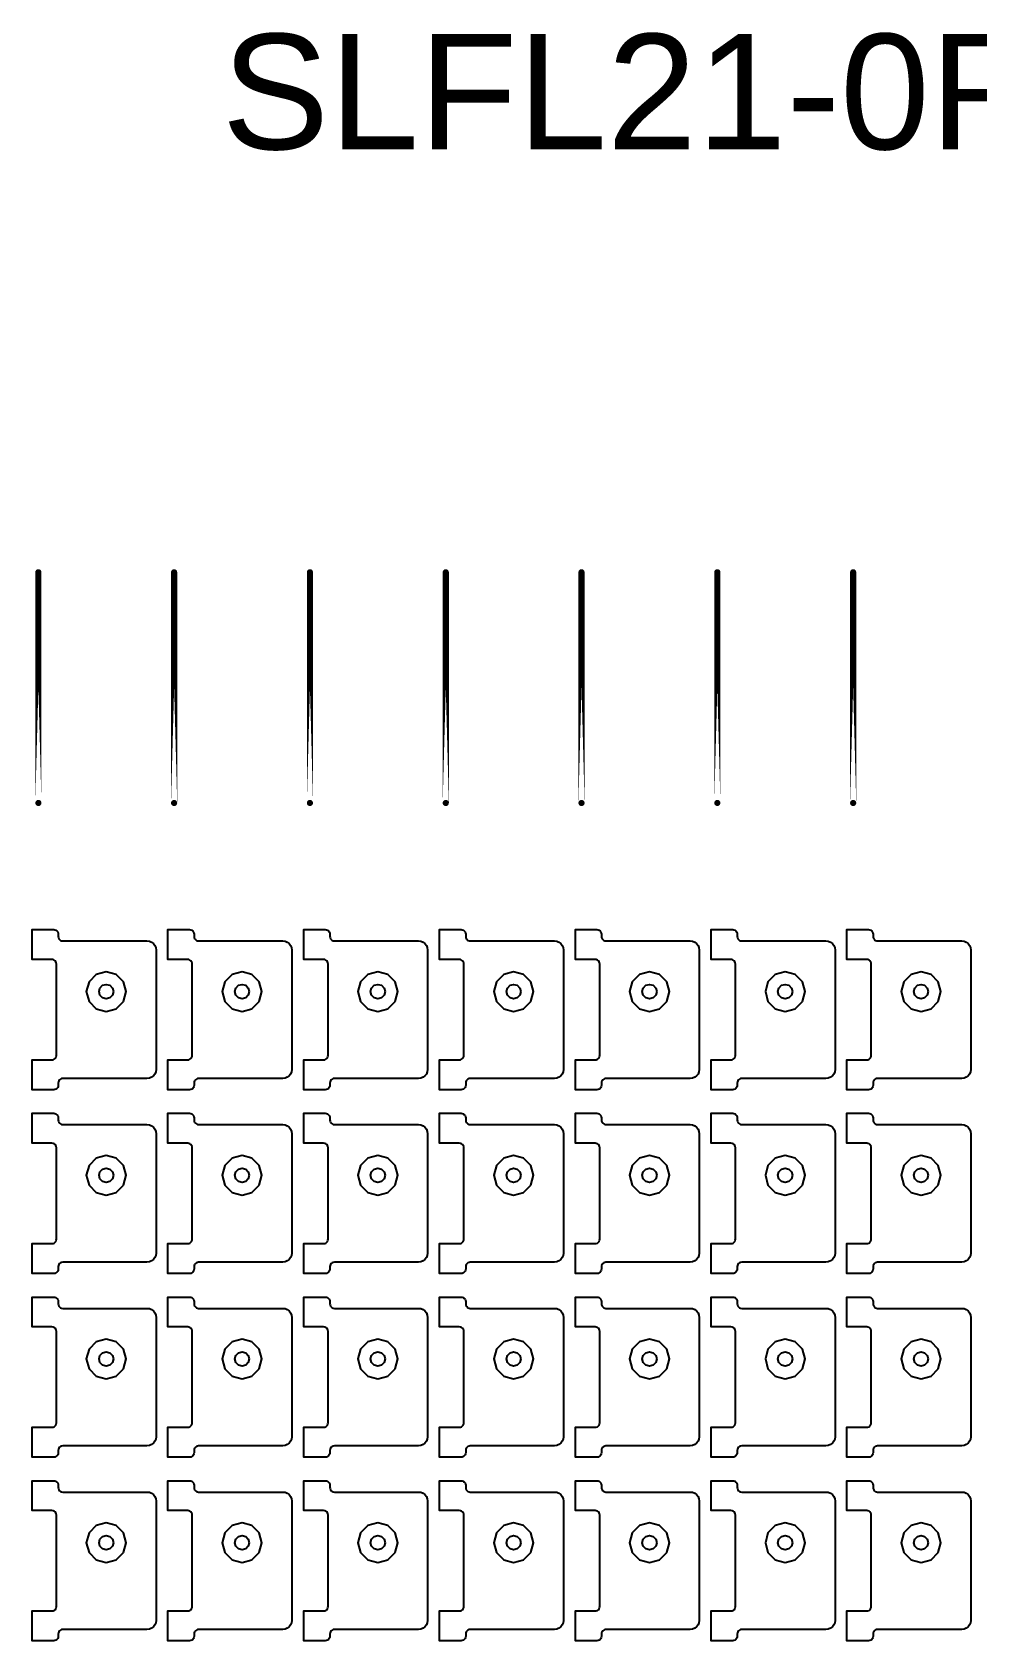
# Model space of a CAD drawing. Extents: x 11 to 212, y 11 to 212.
# Drawn here: x 95.24 to 107.51, y 161.51 to 182.42 of the extents above; entities that cross this region are included whole.
import ezdxf

# ---------------------------------------------------------------- set-up
doc = ezdxf.new("R2010")
doc.units = 0
doc.layers.get('0').update_dxf_attribs({"linetype": 'continuous'})
doc.layers.add('G', color=7, linetype='continuous')
doc.styles.get("Standard").update_dxf_attribs({"font": 'ARIAL.TTF'})

# ---------------------------------------------------------------- blocks, each defined once
blk = doc.blocks.new('cutlineendpoint')
at = {"const_width": 0.04}
blk.add_lwpolyline([(-0.02, 0, 1), (0.02, 0, 1)], format="xyb", close=True, dxfattribs=at)

msp = doc.modelspace()

# ---------------------------------------------------------------- linework, layer by layer
at = {"layer": 'G', "const_width": 0.08}
for points in [[(95.318, 172.4), (95.318, 175.4)], [(97.082, 172.4), (97.082, 175.4)], [(98.847, 172.4), (98.847, 175.4)], [(100.612, 172.4), (100.612, 175.4)], [(102.376, 172.4), (102.376, 175.4)], [(104.141, 172.4), (104.141, 175.4)], [(105.906, 172.4), (105.906, 175.4)]]:
    msp.add_lwpolyline(points, close=True, dxfattribs=at)
at = {"layer": 'G'}
for points in [[(95.494, 169.059), (95.509, 169.061), (95.524, 169.067), (95.536, 169.076), (95.545, 169.088), (95.551, 169.102), (95.553, 169.118), (95.553, 170.306), (95.551, 170.321), (95.545, 170.335), (95.536, 170.347), (95.524, 170.357), (95.509, 170.363), (95.494, 170.365), (95.238, 170.365), (95.238, 170.753), (95.518, 170.753), (95.533, 170.751), (95.547, 170.745), (95.559, 170.736), (95.569, 170.724), (95.574, 170.709), (95.576, 170.694), (95.576, 170.665), (95.578, 170.649), (95.584, 170.635), (95.594, 170.623), (95.606, 170.614), (95.62, 170.608), (95.635, 170.606), (96.729, 170.606), (96.76, 170.602), (96.788, 170.59), (96.813, 170.571), (96.831, 170.547), (96.843, 170.519), (96.847, 170.488), (96.847, 168.935), (96.843, 168.905), (96.831, 168.876), (96.813, 168.852), (96.788, 168.833), (96.76, 168.822), (96.729, 168.818), (95.635, 168.818), (95.62, 168.816), (95.606, 168.81), (95.594, 168.8), (95.584, 168.788), (95.578, 168.774), (95.576, 168.759), (95.576, 168.729), (95.574, 168.714), (95.569, 168.7), (95.559, 168.688), (95.547, 168.678), (95.533, 168.673), (95.518, 168.671), (95.238, 168.671), (95.238, 169.059)], [(97.259, 169.059), (97.274, 169.061), (97.288, 169.067), (97.3, 169.076), (97.31, 169.088), (97.316, 169.102), (97.318, 169.118), (97.318, 170.306), (97.316, 170.321), (97.31, 170.335), (97.3, 170.347), (97.288, 170.357), (97.274, 170.363), (97.259, 170.365), (97.002, 170.365), (97.002, 170.753), (97.282, 170.753), (97.298, 170.751), (97.312, 170.745), (97.324, 170.736), (97.333, 170.724), (97.339, 170.709), (97.341, 170.694), (97.341, 170.665), (97.343, 170.649), (97.349, 170.635), (97.358, 170.623), (97.371, 170.614), (97.385, 170.608), (97.4, 170.606), (98.494, 170.606), (98.525, 170.602), (98.553, 170.59), (98.577, 170.571), (98.596, 170.547), (98.608, 170.519), (98.612, 170.488), (98.612, 168.935), (98.608, 168.905), (98.596, 168.876), (98.577, 168.852), (98.553, 168.833), (98.525, 168.822), (98.494, 168.818), (97.4, 168.818), (97.385, 168.816), (97.371, 168.81), (97.358, 168.8), (97.349, 168.788), (97.343, 168.774), (97.341, 168.759), (97.341, 168.729), (97.339, 168.714), (97.333, 168.7), (97.324, 168.688), (97.312, 168.678), (97.298, 168.673), (97.282, 168.671), (97.002, 168.671), (97.002, 169.059)], [(99.024, 169.059), (99.039, 169.061), (99.053, 169.067), (99.065, 169.076), (99.074, 169.088), (99.08, 169.102), (99.082, 169.118), (99.082, 170.306), (99.08, 170.321), (99.074, 170.335), (99.065, 170.347), (99.053, 170.357), (99.039, 170.363), (99.024, 170.365), (98.767, 170.365), (98.767, 170.753), (99.047, 170.753), (99.062, 170.751), (99.076, 170.745), (99.089, 170.736), (99.098, 170.724), (99.104, 170.709), (99.106, 170.694), (99.106, 170.665), (99.108, 170.649), (99.114, 170.635), (99.123, 170.623), (99.135, 170.614), (99.149, 170.608), (99.165, 170.606), (100.259, 170.606), (100.289, 170.602), (100.318, 170.59), (100.342, 170.571), (100.361, 170.547), (100.372, 170.519), (100.376, 170.488), (100.376, 168.935), (100.372, 168.905), (100.361, 168.876), (100.342, 168.852), (100.318, 168.833), (100.289, 168.822), (100.259, 168.818), (99.165, 168.818), (99.149, 168.816), (99.135, 168.81), (99.123, 168.8), (99.114, 168.788), (99.108, 168.774), (99.106, 168.759), (99.106, 168.729), (99.104, 168.714), (99.098, 168.7), (99.089, 168.688), (99.076, 168.678), (99.062, 168.673), (99.047, 168.671), (98.767, 168.671), (98.767, 169.059)], [(100.788, 169.059), (100.803, 169.061), (100.818, 169.067), (100.83, 169.076), (100.839, 169.088), (100.845, 169.102), (100.847, 169.118), (100.847, 170.306), (100.845, 170.321), (100.839, 170.335), (100.83, 170.347), (100.818, 170.357), (100.803, 170.363), (100.788, 170.365), (100.532, 170.365), (100.532, 170.753), (100.812, 170.753), (100.827, 170.751), (100.841, 170.745), (100.853, 170.736), (100.863, 170.724), (100.869, 170.709), (100.871, 170.694), (100.871, 170.665), (100.873, 170.649), (100.878, 170.635), (100.888, 170.623), (100.9, 170.614), (100.914, 170.608), (100.929, 170.606), (102.024, 170.606), (102.054, 170.602), (102.082, 170.59), (102.107, 170.571), (102.125, 170.547), (102.137, 170.519), (102.141, 170.488), (102.141, 168.935), (102.137, 168.905), (102.125, 168.876), (102.107, 168.852), (102.082, 168.833), (102.054, 168.822), (102.024, 168.818), (100.929, 168.818), (100.914, 168.816), (100.9, 168.81), (100.888, 168.8), (100.878, 168.788), (100.873, 168.774), (100.871, 168.759), (100.871, 168.729), (100.869, 168.714), (100.863, 168.7), (100.853, 168.688), (100.841, 168.678), (100.827, 168.673), (100.812, 168.671), (100.532, 168.671), (100.532, 169.059)], [(102.553, 169.059), (102.568, 169.061), (102.582, 169.067), (102.595, 169.076), (102.604, 169.088), (102.61, 169.102), (102.612, 169.118), (102.612, 170.306), (102.61, 170.321), (102.604, 170.335), (102.595, 170.347), (102.582, 170.357), (102.568, 170.363), (102.553, 170.365), (102.296, 170.365), (102.296, 170.753), (102.576, 170.753), (102.592, 170.751), (102.606, 170.745), (102.618, 170.736), (102.627, 170.724), (102.633, 170.709), (102.635, 170.694), (102.635, 170.665), (102.637, 170.649), (102.643, 170.635), (102.653, 170.623), (102.665, 170.614), (102.679, 170.608), (102.694, 170.606), (103.788, 170.606), (103.819, 170.602), (103.847, 170.59), (103.871, 170.571), (103.89, 170.547), (103.902, 170.519), (103.906, 170.488), (103.906, 168.935), (103.902, 168.905), (103.89, 168.876), (103.871, 168.852), (103.847, 168.833), (103.819, 168.822), (103.788, 168.818), (102.694, 168.818), (102.679, 168.816), (102.665, 168.81), (102.653, 168.8), (102.643, 168.788), (102.637, 168.774), (102.635, 168.759), (102.635, 168.729), (102.633, 168.714), (102.627, 168.7), (102.618, 168.688), (102.606, 168.678), (102.592, 168.673), (102.576, 168.671), (102.296, 168.671), (102.296, 169.059)], [(104.318, 169.059), (104.333, 169.061), (104.347, 169.067), (104.359, 169.076), (104.369, 169.088), (104.374, 169.102), (104.376, 169.118), (104.376, 170.306), (104.374, 170.321), (104.369, 170.335), (104.359, 170.347), (104.347, 170.357), (104.333, 170.363), (104.318, 170.365), (104.061, 170.365), (104.061, 170.753), (104.341, 170.753), (104.356, 170.751), (104.371, 170.745), (104.383, 170.736), (104.392, 170.724), (104.398, 170.709), (104.4, 170.694), (104.4, 170.665), (104.402, 170.649), (104.408, 170.635), (104.417, 170.623), (104.429, 170.614), (104.444, 170.608), (104.459, 170.606), (105.553, 170.606), (105.583, 170.602), (105.612, 170.59), (105.636, 170.571), (105.655, 170.547), (105.667, 170.519), (105.671, 170.488), (105.671, 168.935), (105.667, 168.905), (105.655, 168.876), (105.636, 168.852), (105.612, 168.833), (105.583, 168.822), (105.553, 168.818), (104.459, 168.818), (104.444, 168.816), (104.429, 168.81), (104.417, 168.8), (104.408, 168.788), (104.402, 168.774), (104.4, 168.759), (104.4, 168.729), (104.398, 168.714), (104.392, 168.7), (104.383, 168.688), (104.371, 168.678), (104.356, 168.673), (104.341, 168.671), (104.061, 168.671), (104.061, 169.059)], [(106.082, 169.059), (106.098, 169.061), (106.112, 169.067), (106.124, 169.076), (106.133, 169.088), (106.139, 169.102), (106.141, 169.118), (106.141, 170.306), (106.139, 170.321), (106.133, 170.335), (106.124, 170.347), (106.112, 170.357), (106.098, 170.363), (106.082, 170.365), (105.826, 170.365), (105.826, 170.753), (106.106, 170.753), (106.121, 170.751), (106.135, 170.745), (106.147, 170.736), (106.157, 170.724), (106.163, 170.709), (106.165, 170.694), (106.165, 170.665), (106.167, 170.649), (106.173, 170.635), (106.182, 170.623), (106.194, 170.614), (106.208, 170.608), (106.224, 170.606), (107.318, 170.606), (107.348, 170.602), (107.376, 170.59), (107.401, 170.571), (107.42, 170.547), (107.431, 170.519), (107.435, 170.488), (107.435, 168.935), (107.431, 168.905), (107.42, 168.876), (107.401, 168.852), (107.376, 168.833), (107.348, 168.822), (107.318, 168.818), (106.224, 168.818), (106.208, 168.816), (106.194, 168.81), (106.182, 168.8), (106.173, 168.788), (106.167, 168.774), (106.165, 168.759), (106.165, 168.729), (106.163, 168.714), (106.157, 168.7), (106.147, 168.688), (106.135, 168.678), (106.121, 168.673), (106.106, 168.671), (105.826, 168.671), (105.826, 169.059)], [(96.424, 169.818), (96.459, 169.947), (96.424, 170.076), (96.329, 170.171), (96.2, 170.206), (96.071, 170.171), (95.976, 170.076), (95.941, 169.947), (95.976, 169.818), (96.071, 169.723), (96.2, 169.688), (96.329, 169.723)], [(98.189, 169.818), (98.224, 169.947), (98.189, 170.076), (98.094, 170.171), (97.965, 170.206), (97.835, 170.171), (97.741, 170.076), (97.706, 169.947), (97.741, 169.818), (97.835, 169.723), (97.965, 169.688), (98.094, 169.723)], [(99.954, 169.818), (99.988, 169.947), (99.954, 170.076), (99.859, 170.171), (99.729, 170.206), (99.6, 170.171), (99.505, 170.076), (99.471, 169.947), (99.505, 169.818), (99.6, 169.723), (99.729, 169.688), (99.859, 169.723)], [(101.718, 169.818), (101.753, 169.947), (101.718, 170.076), (101.624, 170.171), (101.494, 170.206), (101.365, 170.171), (101.27, 170.076), (101.235, 169.947), (101.27, 169.818), (101.365, 169.723), (101.494, 169.688), (101.624, 169.723)], [(103.483, 169.818), (103.518, 169.947), (103.483, 170.076), (103.388, 170.171), (103.259, 170.206), (103.129, 170.171), (103.035, 170.076), (103, 169.947), (103.035, 169.818), (103.129, 169.723), (103.259, 169.688), (103.388, 169.723)], [(105.248, 169.818), (105.282, 169.947), (105.248, 170.076), (105.153, 170.171), (105.024, 170.206), (104.894, 170.171), (104.799, 170.076), (104.765, 169.947), (104.799, 169.818), (104.894, 169.723), (105.024, 169.688), (105.153, 169.723)], [(107.012, 169.818), (107.047, 169.947), (107.012, 170.076), (106.918, 170.171), (106.788, 170.206), (106.659, 170.171), (106.564, 170.076), (106.529, 169.947), (106.564, 169.818), (106.659, 169.723), (106.788, 169.688), (106.918, 169.723)], [(96.294, 169.947), (96.282, 169.9), (96.247, 169.866), (96.2, 169.853), (96.153, 169.866), (96.118, 169.9), (96.106, 169.947), (96.118, 169.994), (96.153, 170.029), (96.2, 170.041), (96.247, 170.029), (96.282, 169.994)], [(98.059, 169.947), (98.046, 169.9), (98.012, 169.866), (97.965, 169.853), (97.918, 169.866), (97.883, 169.9), (97.871, 169.947), (97.883, 169.994), (97.918, 170.029), (97.965, 170.041), (98.012, 170.029), (98.046, 169.994)], [(99.824, 169.947), (99.811, 169.9), (99.776, 169.866), (99.729, 169.853), (99.682, 169.866), (99.648, 169.9), (99.635, 169.947), (99.648, 169.994), (99.682, 170.029), (99.729, 170.041), (99.776, 170.029), (99.811, 169.994)], [(101.588, 169.947), (101.576, 169.9), (101.541, 169.866), (101.494, 169.853), (101.447, 169.866), (101.413, 169.9), (101.4, 169.947), (101.413, 169.994), (101.447, 170.029), (101.494, 170.041), (101.541, 170.029), (101.576, 169.994)], [(103.353, 169.947), (103.34, 169.9), (103.306, 169.866), (103.259, 169.853), (103.212, 169.866), (103.177, 169.9), (103.165, 169.947), (103.177, 169.994), (103.212, 170.029), (103.259, 170.041), (103.306, 170.029), (103.34, 169.994)], [(105.118, 169.947), (105.105, 169.9), (105.071, 169.866), (105.024, 169.853), (104.976, 169.866), (104.942, 169.9), (104.929, 169.947), (104.942, 169.994), (104.976, 170.029), (105.024, 170.041), (105.071, 170.029), (105.105, 169.994)], [(106.882, 169.947), (106.87, 169.9), (106.835, 169.866), (106.788, 169.853), (106.741, 169.866), (106.707, 169.9), (106.694, 169.947), (106.707, 169.994), (106.741, 170.029), (106.788, 170.041), (106.835, 170.029), (106.87, 169.994)], [(95.494, 166.671), (95.509, 166.673), (95.524, 166.678), (95.536, 166.688), (95.545, 166.7), (95.551, 166.714), (95.553, 166.729), (95.553, 167.918), (95.551, 167.933), (95.545, 167.947), (95.536, 167.959), (95.524, 167.969), (95.509, 167.974), (95.494, 167.976), (95.238, 167.976), (95.238, 168.365), (95.518, 168.365), (95.533, 168.363), (95.547, 168.357), (95.559, 168.347), (95.569, 168.335), (95.574, 168.321), (95.576, 168.306), (95.576, 168.276), (95.578, 168.261), (95.584, 168.247), (95.594, 168.235), (95.606, 168.226), (95.62, 168.22), (95.635, 168.218), (96.729, 168.218), (96.76, 168.214), (96.788, 168.202), (96.813, 168.183), (96.831, 168.159), (96.843, 168.13), (96.847, 168.1), (96.847, 166.547), (96.843, 166.517), (96.831, 166.488), (96.813, 166.464), (96.788, 166.445), (96.76, 166.433), (96.729, 166.429), (95.635, 166.429), (95.62, 166.427), (95.606, 166.422), (95.594, 166.412), (95.584, 166.4), (95.578, 166.386), (95.576, 166.371), (95.576, 166.341), (95.574, 166.326), (95.569, 166.312), (95.559, 166.3), (95.547, 166.29), (95.533, 166.284), (95.518, 166.282), (95.238, 166.282), (95.238, 166.671)], [(97.259, 166.671), (97.274, 166.673), (97.288, 166.678), (97.3, 166.688), (97.31, 166.7), (97.316, 166.714), (97.318, 166.729), (97.318, 167.918), (97.316, 167.933), (97.31, 167.947), (97.3, 167.959), (97.288, 167.969), (97.274, 167.974), (97.259, 167.976), (97.002, 167.976), (97.002, 168.365), (97.282, 168.365), (97.298, 168.363), (97.312, 168.357), (97.324, 168.347), (97.333, 168.335), (97.339, 168.321), (97.341, 168.306), (97.341, 168.276), (97.343, 168.261), (97.349, 168.247), (97.358, 168.235), (97.371, 168.226), (97.385, 168.22), (97.4, 168.218), (98.494, 168.218), (98.525, 168.214), (98.553, 168.202), (98.577, 168.183), (98.596, 168.159), (98.608, 168.13), (98.612, 168.1), (98.612, 166.547), (98.608, 166.517), (98.596, 166.488), (98.577, 166.464), (98.553, 166.445), (98.525, 166.433), (98.494, 166.429), (97.4, 166.429), (97.385, 166.427), (97.371, 166.422), (97.358, 166.412), (97.349, 166.4), (97.343, 166.386), (97.341, 166.371), (97.341, 166.341), (97.339, 166.326), (97.333, 166.312), (97.324, 166.3), (97.312, 166.29), (97.298, 166.284), (97.282, 166.282), (97.002, 166.282), (97.002, 166.671)], [(99.024, 166.671), (99.039, 166.673), (99.053, 166.678), (99.065, 166.688), (99.074, 166.7), (99.08, 166.714), (99.082, 166.729), (99.082, 167.918), (99.08, 167.933), (99.074, 167.947), (99.065, 167.959), (99.053, 167.969), (99.039, 167.974), (99.024, 167.976), (98.767, 167.976), (98.767, 168.365), (99.047, 168.365), (99.062, 168.363), (99.076, 168.357), (99.089, 168.347), (99.098, 168.335), (99.104, 168.321), (99.106, 168.306), (99.106, 168.276), (99.108, 168.261), (99.114, 168.247), (99.123, 168.235), (99.135, 168.226), (99.149, 168.22), (99.165, 168.218), (100.259, 168.218), (100.289, 168.214), (100.318, 168.202), (100.342, 168.183), (100.361, 168.159), (100.372, 168.13), (100.376, 168.1), (100.376, 166.547), (100.372, 166.517), (100.361, 166.488), (100.342, 166.464), (100.318, 166.445), (100.289, 166.433), (100.259, 166.429), (99.165, 166.429), (99.149, 166.427), (99.135, 166.422), (99.123, 166.412), (99.114, 166.4), (99.108, 166.386), (99.106, 166.371), (99.106, 166.341), (99.104, 166.326), (99.098, 166.312), (99.089, 166.3), (99.076, 166.29), (99.062, 166.284), (99.047, 166.282), (98.767, 166.282), (98.767, 166.671)], [(100.788, 166.671), (100.803, 166.673), (100.818, 166.678), (100.83, 166.688), (100.839, 166.7), (100.845, 166.714), (100.847, 166.729), (100.847, 167.918), (100.845, 167.933), (100.839, 167.947), (100.83, 167.959), (100.818, 167.969), (100.803, 167.974), (100.788, 167.976), (100.532, 167.976), (100.532, 168.365), (100.812, 168.365), (100.827, 168.363), (100.841, 168.357), (100.853, 168.347), (100.863, 168.335), (100.869, 168.321), (100.871, 168.306), (100.871, 168.276), (100.873, 168.261), (100.878, 168.247), (100.888, 168.235), (100.9, 168.226), (100.914, 168.22), (100.929, 168.218), (102.024, 168.218), (102.054, 168.214), (102.082, 168.202), (102.107, 168.183), (102.125, 168.159), (102.137, 168.13), (102.141, 168.1), (102.141, 166.547), (102.137, 166.517), (102.125, 166.488), (102.107, 166.464), (102.082, 166.445), (102.054, 166.433), (102.024, 166.429), (100.929, 166.429), (100.914, 166.427), (100.9, 166.422), (100.888, 166.412), (100.878, 166.4), (100.873, 166.386), (100.871, 166.371), (100.871, 166.341), (100.869, 166.326), (100.863, 166.312), (100.853, 166.3), (100.841, 166.29), (100.827, 166.284), (100.812, 166.282), (100.532, 166.282), (100.532, 166.671)], [(102.553, 166.671), (102.568, 166.673), (102.582, 166.678), (102.595, 166.688), (102.604, 166.7), (102.61, 166.714), (102.612, 166.729), (102.612, 167.918), (102.61, 167.933), (102.604, 167.947), (102.595, 167.959), (102.582, 167.969), (102.568, 167.974), (102.553, 167.976), (102.296, 167.976), (102.296, 168.365), (102.576, 168.365), (102.592, 168.363), (102.606, 168.357), (102.618, 168.347), (102.627, 168.335), (102.633, 168.321), (102.635, 168.306), (102.635, 168.276), (102.637, 168.261), (102.643, 168.247), (102.653, 168.235), (102.665, 168.226), (102.679, 168.22), (102.694, 168.218), (103.788, 168.218), (103.819, 168.214), (103.847, 168.202), (103.871, 168.183), (103.89, 168.159), (103.902, 168.13), (103.906, 168.1), (103.906, 166.547), (103.902, 166.517), (103.89, 166.488), (103.871, 166.464), (103.847, 166.445), (103.819, 166.433), (103.788, 166.429), (102.694, 166.429), (102.679, 166.427), (102.665, 166.422), (102.653, 166.412), (102.643, 166.4), (102.637, 166.386), (102.635, 166.371), (102.635, 166.341), (102.633, 166.326), (102.627, 166.312), (102.618, 166.3), (102.606, 166.29), (102.592, 166.284), (102.576, 166.282), (102.296, 166.282), (102.296, 166.671)], [(104.318, 166.671), (104.333, 166.673), (104.347, 166.678), (104.359, 166.688), (104.369, 166.7), (104.374, 166.714), (104.376, 166.729), (104.376, 167.918), (104.374, 167.933), (104.369, 167.947), (104.359, 167.959), (104.347, 167.969), (104.333, 167.974), (104.318, 167.976), (104.061, 167.976), (104.061, 168.365), (104.341, 168.365), (104.356, 168.363), (104.371, 168.357), (104.383, 168.347), (104.392, 168.335), (104.398, 168.321), (104.4, 168.306), (104.4, 168.276), (104.402, 168.261), (104.408, 168.247), (104.417, 168.235), (104.429, 168.226), (104.444, 168.22), (104.459, 168.218), (105.553, 168.218), (105.583, 168.214), (105.612, 168.202), (105.636, 168.183), (105.655, 168.159), (105.667, 168.13), (105.671, 168.1), (105.671, 166.547), (105.667, 166.517), (105.655, 166.488), (105.636, 166.464), (105.612, 166.445), (105.583, 166.433), (105.553, 166.429), (104.459, 166.429), (104.444, 166.427), (104.429, 166.422), (104.417, 166.412), (104.408, 166.4), (104.402, 166.386), (104.4, 166.371), (104.4, 166.341), (104.398, 166.326), (104.392, 166.312), (104.383, 166.3), (104.371, 166.29), (104.356, 166.284), (104.341, 166.282), (104.061, 166.282), (104.061, 166.671)], [(106.082, 166.671), (106.098, 166.673), (106.112, 166.678), (106.124, 166.688), (106.133, 166.7), (106.139, 166.714), (106.141, 166.729), (106.141, 167.918), (106.139, 167.933), (106.133, 167.947), (106.124, 167.959), (106.112, 167.969), (106.098, 167.974), (106.082, 167.976), (105.826, 167.976), (105.826, 168.365), (106.106, 168.365), (106.121, 168.363), (106.135, 168.357), (106.147, 168.347), (106.157, 168.335), (106.163, 168.321), (106.165, 168.306), (106.165, 168.276), (106.167, 168.261), (106.173, 168.247), (106.182, 168.235), (106.194, 168.226), (106.208, 168.22), (106.224, 168.218), (107.318, 168.218), (107.348, 168.214), (107.376, 168.202), (107.401, 168.183), (107.42, 168.159), (107.431, 168.13), (107.435, 168.1), (107.435, 166.547), (107.431, 166.517), (107.42, 166.488), (107.401, 166.464), (107.376, 166.445), (107.348, 166.433), (107.318, 166.429), (106.224, 166.429), (106.208, 166.427), (106.194, 166.422), (106.182, 166.412), (106.173, 166.4), (106.167, 166.386), (106.165, 166.371), (106.165, 166.341), (106.163, 166.326), (106.157, 166.312), (106.147, 166.3), (106.135, 166.29), (106.121, 166.284), (106.106, 166.282), (105.826, 166.282), (105.826, 166.671)], [(96.424, 167.429), (96.459, 167.559), (96.424, 167.688), (96.329, 167.783), (96.2, 167.818), (96.071, 167.783), (95.976, 167.688), (95.941, 167.559), (95.976, 167.429), (96.071, 167.335), (96.2, 167.3), (96.329, 167.335)], [(98.189, 167.429), (98.224, 167.559), (98.189, 167.688), (98.094, 167.783), (97.965, 167.818), (97.835, 167.783), (97.741, 167.688), (97.706, 167.559), (97.741, 167.429), (97.835, 167.335), (97.965, 167.3), (98.094, 167.335)], [(99.954, 167.429), (99.988, 167.559), (99.954, 167.688), (99.859, 167.783), (99.729, 167.818), (99.6, 167.783), (99.505, 167.688), (99.471, 167.559), (99.505, 167.429), (99.6, 167.335), (99.729, 167.3), (99.859, 167.335)], [(101.718, 167.429), (101.753, 167.559), (101.718, 167.688), (101.624, 167.783), (101.494, 167.818), (101.365, 167.783), (101.27, 167.688), (101.235, 167.559), (101.27, 167.429), (101.365, 167.335), (101.494, 167.3), (101.624, 167.335)], [(103.483, 167.429), (103.518, 167.559), (103.483, 167.688), (103.388, 167.783), (103.259, 167.818), (103.129, 167.783), (103.035, 167.688), (103, 167.559), (103.035, 167.429), (103.129, 167.335), (103.259, 167.3), (103.388, 167.335)], [(105.248, 167.429), (105.282, 167.559), (105.248, 167.688), (105.153, 167.783), (105.024, 167.818), (104.894, 167.783), (104.799, 167.688), (104.765, 167.559), (104.799, 167.429), (104.894, 167.335), (105.024, 167.3), (105.153, 167.335)], [(107.012, 167.429), (107.047, 167.559), (107.012, 167.688), (106.918, 167.783), (106.788, 167.818), (106.659, 167.783), (106.564, 167.688), (106.529, 167.559), (106.564, 167.429), (106.659, 167.335), (106.788, 167.3), (106.918, 167.335)], [(96.294, 167.559), (96.282, 167.512), (96.247, 167.477), (96.2, 167.465), (96.153, 167.477), (96.118, 167.512), (96.106, 167.559), (96.118, 167.606), (96.153, 167.64), (96.2, 167.653), (96.247, 167.64), (96.282, 167.606)], [(98.059, 167.559), (98.046, 167.512), (98.012, 167.477), (97.965, 167.465), (97.918, 167.477), (97.883, 167.512), (97.871, 167.559), (97.883, 167.606), (97.918, 167.64), (97.965, 167.653), (98.012, 167.64), (98.046, 167.606)], [(99.824, 167.559), (99.811, 167.512), (99.776, 167.477), (99.729, 167.465), (99.682, 167.477), (99.648, 167.512), (99.635, 167.559), (99.648, 167.606), (99.682, 167.64), (99.729, 167.653), (99.776, 167.64), (99.811, 167.606)], [(101.588, 167.559), (101.576, 167.512), (101.541, 167.477), (101.494, 167.465), (101.447, 167.477), (101.413, 167.512), (101.4, 167.559), (101.413, 167.606), (101.447, 167.64), (101.494, 167.653), (101.541, 167.64), (101.576, 167.606)], [(103.353, 167.559), (103.34, 167.512), (103.306, 167.477), (103.259, 167.465), (103.212, 167.477), (103.177, 167.512), (103.165, 167.559), (103.177, 167.606), (103.212, 167.64), (103.259, 167.653), (103.306, 167.64), (103.34, 167.606)], [(105.118, 167.559), (105.105, 167.512), (105.071, 167.477), (105.024, 167.465), (104.976, 167.477), (104.942, 167.512), (104.929, 167.559), (104.942, 167.606), (104.976, 167.64), (105.024, 167.653), (105.071, 167.64), (105.105, 167.606)], [(106.882, 167.559), (106.87, 167.512), (106.835, 167.477), (106.788, 167.465), (106.741, 167.477), (106.707, 167.512), (106.694, 167.559), (106.707, 167.606), (106.741, 167.64), (106.788, 167.653), (106.835, 167.64), (106.87, 167.606)], [(95.494, 164.282), (95.509, 164.284), (95.524, 164.29), (95.536, 164.3), (95.545, 164.312), (95.551, 164.326), (95.553, 164.341), (95.553, 165.529), (95.551, 165.545), (95.545, 165.559), (95.536, 165.571), (95.524, 165.58), (95.509, 165.586), (95.494, 165.588), (95.238, 165.588), (95.238, 165.976), (95.518, 165.976), (95.533, 165.974), (95.547, 165.969), (95.559, 165.959), (95.569, 165.947), (95.574, 165.933), (95.576, 165.918), (95.576, 165.888), (95.578, 165.873), (95.584, 165.859), (95.594, 165.847), (95.606, 165.837), (95.62, 165.831), (95.635, 165.829), (96.729, 165.829), (96.76, 165.825), (96.788, 165.814), (96.813, 165.795), (96.831, 165.771), (96.843, 165.742), (96.847, 165.712), (96.847, 164.159), (96.843, 164.128), (96.831, 164.1), (96.813, 164.076), (96.788, 164.057), (96.76, 164.045), (96.729, 164.041), (95.635, 164.041), (95.62, 164.039), (95.606, 164.033), (95.594, 164.024), (95.584, 164.012), (95.578, 163.998), (95.576, 163.982), (95.576, 163.953), (95.574, 163.938), (95.569, 163.924), (95.559, 163.911), (95.547, 163.902), (95.533, 163.896), (95.518, 163.894), (95.238, 163.894), (95.238, 164.282)], [(97.259, 164.282), (97.274, 164.284), (97.288, 164.29), (97.3, 164.3), (97.31, 164.312), (97.316, 164.326), (97.318, 164.341), (97.318, 165.529), (97.316, 165.545), (97.31, 165.559), (97.3, 165.571), (97.288, 165.58), (97.274, 165.586), (97.259, 165.588), (97.002, 165.588), (97.002, 165.976), (97.282, 165.976), (97.298, 165.974), (97.312, 165.969), (97.324, 165.959), (97.333, 165.947), (97.339, 165.933), (97.341, 165.918), (97.341, 165.888), (97.343, 165.873), (97.349, 165.859), (97.358, 165.847), (97.371, 165.837), (97.385, 165.831), (97.4, 165.829), (98.494, 165.829), (98.525, 165.825), (98.553, 165.814), (98.577, 165.795), (98.596, 165.771), (98.608, 165.742), (98.612, 165.712), (98.612, 164.159), (98.608, 164.128), (98.596, 164.1), (98.577, 164.076), (98.553, 164.057), (98.525, 164.045), (98.494, 164.041), (97.4, 164.041), (97.385, 164.039), (97.371, 164.033), (97.358, 164.024), (97.349, 164.012), (97.343, 163.998), (97.341, 163.982), (97.341, 163.953), (97.339, 163.938), (97.333, 163.924), (97.324, 163.911), (97.312, 163.902), (97.298, 163.896), (97.282, 163.894), (97.002, 163.894), (97.002, 164.282)], [(99.024, 164.282), (99.039, 164.284), (99.053, 164.29), (99.065, 164.3), (99.074, 164.312), (99.08, 164.326), (99.082, 164.341), (99.082, 165.529), (99.08, 165.545), (99.074, 165.559), (99.065, 165.571), (99.053, 165.58), (99.039, 165.586), (99.024, 165.588), (98.767, 165.588), (98.767, 165.976), (99.047, 165.976), (99.062, 165.974), (99.076, 165.969), (99.089, 165.959), (99.098, 165.947), (99.104, 165.933), (99.106, 165.918), (99.106, 165.888), (99.108, 165.873), (99.114, 165.859), (99.123, 165.847), (99.135, 165.837), (99.149, 165.831), (99.165, 165.829), (100.259, 165.829), (100.289, 165.825), (100.318, 165.814), (100.342, 165.795), (100.361, 165.771), (100.372, 165.742), (100.376, 165.712), (100.376, 164.159), (100.372, 164.128), (100.361, 164.1), (100.342, 164.076), (100.318, 164.057), (100.289, 164.045), (100.259, 164.041), (99.165, 164.041), (99.149, 164.039), (99.135, 164.033), (99.123, 164.024), (99.114, 164.012), (99.108, 163.998), (99.106, 163.982), (99.106, 163.953), (99.104, 163.938), (99.098, 163.924), (99.089, 163.911), (99.076, 163.902), (99.062, 163.896), (99.047, 163.894), (98.767, 163.894), (98.767, 164.282)], [(100.788, 164.282), (100.803, 164.284), (100.818, 164.29), (100.83, 164.3), (100.839, 164.312), (100.845, 164.326), (100.847, 164.341), (100.847, 165.529), (100.845, 165.545), (100.839, 165.559), (100.83, 165.571), (100.818, 165.58), (100.803, 165.586), (100.788, 165.588), (100.532, 165.588), (100.532, 165.976), (100.812, 165.976), (100.827, 165.974), (100.841, 165.969), (100.853, 165.959), (100.863, 165.947), (100.869, 165.933), (100.871, 165.918), (100.871, 165.888), (100.873, 165.873), (100.878, 165.859), (100.888, 165.847), (100.9, 165.837), (100.914, 165.831), (100.929, 165.829), (102.024, 165.829), (102.054, 165.825), (102.082, 165.814), (102.107, 165.795), (102.125, 165.771), (102.137, 165.742), (102.141, 165.712), (102.141, 164.159), (102.137, 164.128), (102.125, 164.1), (102.107, 164.076), (102.082, 164.057), (102.054, 164.045), (102.024, 164.041), (100.929, 164.041), (100.914, 164.039), (100.9, 164.033), (100.888, 164.024), (100.878, 164.012), (100.873, 163.998), (100.871, 163.982), (100.871, 163.953), (100.869, 163.938), (100.863, 163.924), (100.853, 163.911), (100.841, 163.902), (100.827, 163.896), (100.812, 163.894), (100.532, 163.894), (100.532, 164.282)], [(102.553, 164.282), (102.568, 164.284), (102.582, 164.29), (102.595, 164.3), (102.604, 164.312), (102.61, 164.326), (102.612, 164.341), (102.612, 165.529), (102.61, 165.545), (102.604, 165.559), (102.595, 165.571), (102.582, 165.58), (102.568, 165.586), (102.553, 165.588), (102.296, 165.588), (102.296, 165.976), (102.576, 165.976), (102.592, 165.974), (102.606, 165.969), (102.618, 165.959), (102.627, 165.947), (102.633, 165.933), (102.635, 165.918), (102.635, 165.888), (102.637, 165.873), (102.643, 165.859), (102.653, 165.847), (102.665, 165.837), (102.679, 165.831), (102.694, 165.829), (103.788, 165.829), (103.819, 165.825), (103.847, 165.814), (103.871, 165.795), (103.89, 165.771), (103.902, 165.742), (103.906, 165.712), (103.906, 164.159), (103.902, 164.128), (103.89, 164.1), (103.871, 164.076), (103.847, 164.057), (103.819, 164.045), (103.788, 164.041), (102.694, 164.041), (102.679, 164.039), (102.665, 164.033), (102.653, 164.024), (102.643, 164.012), (102.637, 163.998), (102.635, 163.982), (102.635, 163.953), (102.633, 163.938), (102.627, 163.924), (102.618, 163.911), (102.606, 163.902), (102.592, 163.896), (102.576, 163.894), (102.296, 163.894), (102.296, 164.282)], [(104.318, 164.282), (104.333, 164.284), (104.347, 164.29), (104.359, 164.3), (104.369, 164.312), (104.374, 164.326), (104.376, 164.341), (104.376, 165.529), (104.374, 165.545), (104.369, 165.559), (104.359, 165.571), (104.347, 165.58), (104.333, 165.586), (104.318, 165.588), (104.061, 165.588), (104.061, 165.976), (104.341, 165.976), (104.356, 165.974), (104.371, 165.969), (104.383, 165.959), (104.392, 165.947), (104.398, 165.933), (104.4, 165.918), (104.4, 165.888), (104.402, 165.873), (104.408, 165.859), (104.417, 165.847), (104.429, 165.837), (104.444, 165.831), (104.459, 165.829), (105.553, 165.829), (105.583, 165.825), (105.612, 165.814), (105.636, 165.795), (105.655, 165.771), (105.667, 165.742), (105.671, 165.712), (105.671, 164.159), (105.667, 164.128), (105.655, 164.1), (105.636, 164.076), (105.612, 164.057), (105.583, 164.045), (105.553, 164.041), (104.459, 164.041), (104.444, 164.039), (104.429, 164.033), (104.417, 164.024), (104.408, 164.012), (104.402, 163.998), (104.4, 163.982), (104.4, 163.953), (104.398, 163.938), (104.392, 163.924), (104.383, 163.911), (104.371, 163.902), (104.356, 163.896), (104.341, 163.894), (104.061, 163.894), (104.061, 164.282)], [(106.082, 164.282), (106.098, 164.284), (106.112, 164.29), (106.124, 164.3), (106.133, 164.312), (106.139, 164.326), (106.141, 164.341), (106.141, 165.529), (106.139, 165.545), (106.133, 165.559), (106.124, 165.571), (106.112, 165.58), (106.098, 165.586), (106.082, 165.588), (105.826, 165.588), (105.826, 165.976), (106.106, 165.976), (106.121, 165.974), (106.135, 165.969), (106.147, 165.959), (106.157, 165.947), (106.163, 165.933), (106.165, 165.918), (106.165, 165.888), (106.167, 165.873), (106.173, 165.859), (106.182, 165.847), (106.194, 165.837), (106.208, 165.831), (106.224, 165.829), (107.318, 165.829), (107.348, 165.825), (107.376, 165.814), (107.401, 165.795), (107.42, 165.771), (107.431, 165.742), (107.435, 165.712), (107.435, 164.159), (107.431, 164.128), (107.42, 164.1), (107.401, 164.076), (107.376, 164.057), (107.348, 164.045), (107.318, 164.041), (106.224, 164.041), (106.208, 164.039), (106.194, 164.033), (106.182, 164.024), (106.173, 164.012), (106.167, 163.998), (106.165, 163.982), (106.165, 163.953), (106.163, 163.938), (106.157, 163.924), (106.147, 163.911), (106.135, 163.902), (106.121, 163.896), (106.106, 163.894), (105.826, 163.894), (105.826, 164.282)], [(96.424, 165.041), (96.459, 165.171), (96.424, 165.3), (96.329, 165.395), (96.2, 165.429), (96.071, 165.395), (95.976, 165.3), (95.941, 165.171), (95.976, 165.041), (96.071, 164.946), (96.2, 164.912), (96.329, 164.946)], [(96.294, 165.171), (96.282, 165.124), (96.247, 165.089), (96.2, 165.076), (96.153, 165.089), (96.118, 165.124), (96.106, 165.171), (96.118, 165.218), (96.153, 165.252), (96.2, 165.265), (96.247, 165.252), (96.282, 165.218)], [(98.189, 165.041), (98.224, 165.171), (98.189, 165.3), (98.094, 165.395), (97.965, 165.429), (97.835, 165.395), (97.741, 165.3), (97.706, 165.171), (97.741, 165.041), (97.835, 164.946), (97.965, 164.912), (98.094, 164.946)], [(98.059, 165.171), (98.046, 165.124), (98.012, 165.089), (97.965, 165.076), (97.918, 165.089), (97.883, 165.124), (97.871, 165.171), (97.883, 165.218), (97.918, 165.252), (97.965, 165.265), (98.012, 165.252), (98.046, 165.218)], [(99.954, 165.041), (99.988, 165.171), (99.954, 165.3), (99.859, 165.395), (99.729, 165.429), (99.6, 165.395), (99.505, 165.3), (99.471, 165.171), (99.505, 165.041), (99.6, 164.946), (99.729, 164.912), (99.859, 164.946)], [(99.824, 165.171), (99.811, 165.124), (99.776, 165.089), (99.729, 165.076), (99.682, 165.089), (99.648, 165.124), (99.635, 165.171), (99.648, 165.218), (99.682, 165.252), (99.729, 165.265), (99.776, 165.252), (99.811, 165.218)], [(101.718, 165.041), (101.753, 165.171), (101.718, 165.3), (101.624, 165.395), (101.494, 165.429), (101.365, 165.395), (101.27, 165.3), (101.235, 165.171), (101.27, 165.041), (101.365, 164.946), (101.494, 164.912), (101.624, 164.946)], [(101.588, 165.171), (101.576, 165.124), (101.541, 165.089), (101.494, 165.076), (101.447, 165.089), (101.413, 165.124), (101.4, 165.171), (101.413, 165.218), (101.447, 165.252), (101.494, 165.265), (101.541, 165.252), (101.576, 165.218)], [(103.483, 165.041), (103.518, 165.171), (103.483, 165.3), (103.388, 165.395), (103.259, 165.429), (103.129, 165.395), (103.035, 165.3), (103, 165.171), (103.035, 165.041), (103.129, 164.946), (103.259, 164.912), (103.388, 164.946)], [(103.353, 165.171), (103.34, 165.124), (103.306, 165.089), (103.259, 165.076), (103.212, 165.089), (103.177, 165.124), (103.165, 165.171), (103.177, 165.218), (103.212, 165.252), (103.259, 165.265), (103.306, 165.252), (103.34, 165.218)], [(105.248, 165.041), (105.282, 165.171), (105.248, 165.3), (105.153, 165.395), (105.024, 165.429), (104.894, 165.395), (104.799, 165.3), (104.765, 165.171), (104.799, 165.041), (104.894, 164.946), (105.024, 164.912), (105.153, 164.946)], [(105.118, 165.171), (105.105, 165.124), (105.071, 165.089), (105.024, 165.076), (104.976, 165.089), (104.942, 165.124), (104.929, 165.171), (104.942, 165.218), (104.976, 165.252), (105.024, 165.265), (105.071, 165.252), (105.105, 165.218)], [(107.012, 165.041), (107.047, 165.171), (107.012, 165.3), (106.918, 165.395), (106.788, 165.429), (106.659, 165.395), (106.564, 165.3), (106.529, 165.171), (106.564, 165.041), (106.659, 164.946), (106.788, 164.912), (106.918, 164.946)], [(106.882, 165.171), (106.87, 165.124), (106.835, 165.089), (106.788, 165.076), (106.741, 165.089), (106.707, 165.124), (106.694, 165.171), (106.707, 165.218), (106.741, 165.252), (106.788, 165.265), (106.835, 165.252), (106.87, 165.218)], [(95.494, 161.894), (95.509, 161.896), (95.524, 161.902), (95.536, 161.911), (95.545, 161.924), (95.551, 161.938), (95.553, 161.953), (95.553, 163.141), (95.551, 163.156), (95.545, 163.171), (95.536, 163.183), (95.524, 163.192), (95.509, 163.198), (95.494, 163.2), (95.238, 163.2), (95.238, 163.588), (95.518, 163.588), (95.533, 163.586), (95.547, 163.58), (95.559, 163.571), (95.569, 163.559), (95.574, 163.545), (95.576, 163.529), (95.576, 163.5), (95.578, 163.485), (95.584, 163.471), (95.594, 163.458), (95.606, 163.449), (95.62, 163.443), (95.635, 163.441), (96.729, 163.441), (96.76, 163.437), (96.788, 163.425), (96.813, 163.407), (96.831, 163.382), (96.843, 163.354), (96.847, 163.324), (96.847, 161.771), (96.843, 161.74), (96.831, 161.712), (96.813, 161.687), (96.788, 161.669), (96.76, 161.657), (96.729, 161.653), (95.635, 161.653), (95.62, 161.651), (95.606, 161.645), (95.594, 161.636), (95.584, 161.624), (95.578, 161.609), (95.576, 161.594), (95.576, 161.565), (95.574, 161.549), (95.569, 161.535), (95.559, 161.523), (95.547, 161.514), (95.533, 161.508), (95.518, 161.506), (95.238, 161.506), (95.238, 161.894)], [(97.259, 161.894), (97.274, 161.896), (97.288, 161.902), (97.3, 161.911), (97.31, 161.924), (97.316, 161.938), (97.318, 161.953), (97.318, 163.141), (97.316, 163.156), (97.31, 163.171), (97.3, 163.183), (97.288, 163.192), (97.274, 163.198), (97.259, 163.2), (97.002, 163.2), (97.002, 163.588), (97.282, 163.588), (97.298, 163.586), (97.312, 163.58), (97.324, 163.571), (97.333, 163.559), (97.339, 163.545), (97.341, 163.529), (97.341, 163.5), (97.343, 163.485), (97.349, 163.471), (97.358, 163.458), (97.371, 163.449), (97.385, 163.443), (97.4, 163.441), (98.494, 163.441), (98.525, 163.437), (98.553, 163.425), (98.577, 163.407), (98.596, 163.382), (98.608, 163.354), (98.612, 163.324), (98.612, 161.771), (98.608, 161.74), (98.596, 161.712), (98.577, 161.687), (98.553, 161.669), (98.525, 161.657), (98.494, 161.653), (97.4, 161.653), (97.385, 161.651), (97.371, 161.645), (97.358, 161.636), (97.349, 161.624), (97.343, 161.609), (97.341, 161.594), (97.341, 161.565), (97.339, 161.549), (97.333, 161.535), (97.324, 161.523), (97.312, 161.514), (97.298, 161.508), (97.282, 161.506), (97.002, 161.506), (97.002, 161.894)], [(99.024, 161.894), (99.039, 161.896), (99.053, 161.902), (99.065, 161.911), (99.074, 161.924), (99.08, 161.938), (99.082, 161.953), (99.082, 163.141), (99.08, 163.156), (99.074, 163.171), (99.065, 163.183), (99.053, 163.192), (99.039, 163.198), (99.024, 163.2), (98.767, 163.2), (98.767, 163.588), (99.047, 163.588), (99.062, 163.586), (99.076, 163.58), (99.089, 163.571), (99.098, 163.559), (99.104, 163.545), (99.106, 163.529), (99.106, 163.5), (99.108, 163.485), (99.114, 163.471), (99.123, 163.458), (99.135, 163.449), (99.149, 163.443), (99.165, 163.441), (100.259, 163.441), (100.289, 163.437), (100.318, 163.425), (100.342, 163.407), (100.361, 163.382), (100.372, 163.354), (100.376, 163.324), (100.376, 161.771), (100.372, 161.74), (100.361, 161.712), (100.342, 161.687), (100.318, 161.669), (100.289, 161.657), (100.259, 161.653), (99.165, 161.653), (99.149, 161.651), (99.135, 161.645), (99.123, 161.636), (99.114, 161.624), (99.108, 161.609), (99.106, 161.594), (99.106, 161.565), (99.104, 161.549), (99.098, 161.535), (99.089, 161.523), (99.076, 161.514), (99.062, 161.508), (99.047, 161.506), (98.767, 161.506), (98.767, 161.894)], [(100.788, 161.894), (100.803, 161.896), (100.818, 161.902), (100.83, 161.911), (100.839, 161.924), (100.845, 161.938), (100.847, 161.953), (100.847, 163.141), (100.845, 163.156), (100.839, 163.171), (100.83, 163.183), (100.818, 163.192), (100.803, 163.198), (100.788, 163.2), (100.532, 163.2), (100.532, 163.588), (100.812, 163.588), (100.827, 163.586), (100.841, 163.58), (100.853, 163.571), (100.863, 163.559), (100.869, 163.545), (100.871, 163.529), (100.871, 163.5), (100.873, 163.485), (100.878, 163.471), (100.888, 163.458), (100.9, 163.449), (100.914, 163.443), (100.929, 163.441), (102.024, 163.441), (102.054, 163.437), (102.082, 163.425), (102.107, 163.407), (102.125, 163.382), (102.137, 163.354), (102.141, 163.324), (102.141, 161.771), (102.137, 161.74), (102.125, 161.712), (102.107, 161.687), (102.082, 161.669), (102.054, 161.657), (102.024, 161.653), (100.929, 161.653), (100.914, 161.651), (100.9, 161.645), (100.888, 161.636), (100.878, 161.624), (100.873, 161.609), (100.871, 161.594), (100.871, 161.565), (100.869, 161.549), (100.863, 161.535), (100.853, 161.523), (100.841, 161.514), (100.827, 161.508), (100.812, 161.506), (100.532, 161.506), (100.532, 161.894)], [(102.553, 161.894), (102.568, 161.896), (102.582, 161.902), (102.595, 161.911), (102.604, 161.924), (102.61, 161.938), (102.612, 161.953), (102.612, 163.141), (102.61, 163.156), (102.604, 163.171), (102.595, 163.183), (102.582, 163.192), (102.568, 163.198), (102.553, 163.2), (102.296, 163.2), (102.296, 163.588), (102.576, 163.588), (102.592, 163.586), (102.606, 163.58), (102.618, 163.571), (102.627, 163.559), (102.633, 163.545), (102.635, 163.529), (102.635, 163.5), (102.637, 163.485), (102.643, 163.471), (102.653, 163.458), (102.665, 163.449), (102.679, 163.443), (102.694, 163.441), (103.788, 163.441), (103.819, 163.437), (103.847, 163.425), (103.871, 163.407), (103.89, 163.382), (103.902, 163.354), (103.906, 163.324), (103.906, 161.771), (103.902, 161.74), (103.89, 161.712), (103.871, 161.687), (103.847, 161.669), (103.819, 161.657), (103.788, 161.653), (102.694, 161.653), (102.679, 161.651), (102.665, 161.645), (102.653, 161.636), (102.643, 161.624), (102.637, 161.609), (102.635, 161.594), (102.635, 161.565), (102.633, 161.549), (102.627, 161.535), (102.618, 161.523), (102.606, 161.514), (102.592, 161.508), (102.576, 161.506), (102.296, 161.506), (102.296, 161.894)], [(104.318, 161.894), (104.333, 161.896), (104.347, 161.902), (104.359, 161.911), (104.369, 161.924), (104.374, 161.938), (104.376, 161.953), (104.376, 163.141), (104.374, 163.156), (104.369, 163.171), (104.359, 163.183), (104.347, 163.192), (104.333, 163.198), (104.318, 163.2), (104.061, 163.2), (104.061, 163.588), (104.341, 163.588), (104.356, 163.586), (104.371, 163.58), (104.383, 163.571), (104.392, 163.559), (104.398, 163.545), (104.4, 163.529), (104.4, 163.5), (104.402, 163.485), (104.408, 163.471), (104.417, 163.458), (104.429, 163.449), (104.444, 163.443), (104.459, 163.441), (105.553, 163.441), (105.583, 163.437), (105.612, 163.425), (105.636, 163.407), (105.655, 163.382), (105.667, 163.354), (105.671, 163.324), (105.671, 161.771), (105.667, 161.74), (105.655, 161.712), (105.636, 161.687), (105.612, 161.669), (105.583, 161.657), (105.553, 161.653), (104.459, 161.653), (104.444, 161.651), (104.429, 161.645), (104.417, 161.636), (104.408, 161.624), (104.402, 161.609), (104.4, 161.594), (104.4, 161.565), (104.398, 161.549), (104.392, 161.535), (104.383, 161.523), (104.371, 161.514), (104.356, 161.508), (104.341, 161.506), (104.061, 161.506), (104.061, 161.894)], [(106.082, 161.894), (106.098, 161.896), (106.112, 161.902), (106.124, 161.911), (106.133, 161.924), (106.139, 161.938), (106.141, 161.953), (106.141, 163.141), (106.139, 163.156), (106.133, 163.171), (106.124, 163.183), (106.112, 163.192), (106.098, 163.198), (106.082, 163.2), (105.826, 163.2), (105.826, 163.588), (106.106, 163.588), (106.121, 163.586), (106.135, 163.58), (106.147, 163.571), (106.157, 163.559), (106.163, 163.545), (106.165, 163.529), (106.165, 163.5), (106.167, 163.485), (106.173, 163.471), (106.182, 163.458), (106.194, 163.449), (106.208, 163.443), (106.224, 163.441), (107.318, 163.441), (107.348, 163.437), (107.376, 163.425), (107.401, 163.407), (107.42, 163.382), (107.431, 163.354), (107.435, 163.324), (107.435, 161.771), (107.431, 161.74), (107.42, 161.712), (107.401, 161.687), (107.376, 161.669), (107.348, 161.657), (107.318, 161.653), (106.224, 161.653), (106.208, 161.651), (106.194, 161.645), (106.182, 161.636), (106.173, 161.624), (106.167, 161.609), (106.165, 161.594), (106.165, 161.565), (106.163, 161.549), (106.157, 161.535), (106.147, 161.523), (106.135, 161.514), (106.121, 161.508), (106.106, 161.506), (105.826, 161.506), (105.826, 161.894)], [(96.424, 162.653), (96.459, 162.782), (96.424, 162.912), (96.329, 163.007), (96.2, 163.041), (96.071, 163.007), (95.976, 162.912), (95.941, 162.782), (95.976, 162.653), (96.071, 162.558), (96.2, 162.524), (96.329, 162.558)], [(98.189, 162.653), (98.224, 162.782), (98.189, 162.912), (98.094, 163.007), (97.965, 163.041), (97.835, 163.007), (97.741, 162.912), (97.706, 162.782), (97.741, 162.653), (97.835, 162.558), (97.965, 162.524), (98.094, 162.558)], [(99.954, 162.653), (99.988, 162.782), (99.954, 162.912), (99.859, 163.007), (99.729, 163.041), (99.6, 163.007), (99.505, 162.912), (99.471, 162.782), (99.505, 162.653), (99.6, 162.558), (99.729, 162.524), (99.859, 162.558)], [(101.718, 162.653), (101.753, 162.782), (101.718, 162.912), (101.624, 163.007), (101.494, 163.041), (101.365, 163.007), (101.27, 162.912), (101.235, 162.782), (101.27, 162.653), (101.365, 162.558), (101.494, 162.524), (101.624, 162.558)], [(103.483, 162.653), (103.518, 162.782), (103.483, 162.912), (103.388, 163.007), (103.259, 163.041), (103.129, 163.007), (103.035, 162.912), (103, 162.782), (103.035, 162.653), (103.129, 162.558), (103.259, 162.524), (103.388, 162.558)], [(105.248, 162.653), (105.282, 162.782), (105.248, 162.912), (105.153, 163.007), (105.024, 163.041), (104.894, 163.007), (104.799, 162.912), (104.765, 162.782), (104.799, 162.653), (104.894, 162.558), (105.024, 162.524), (105.153, 162.558)], [(107.012, 162.653), (107.047, 162.782), (107.012, 162.912), (106.918, 163.007), (106.788, 163.041), (106.659, 163.007), (106.564, 162.912), (106.529, 162.782), (106.564, 162.653), (106.659, 162.558), (106.788, 162.524), (106.918, 162.558)], [(96.294, 162.782), (96.282, 162.735), (96.247, 162.701), (96.2, 162.688), (96.153, 162.701), (96.118, 162.735), (96.106, 162.782), (96.118, 162.829), (96.153, 162.864), (96.2, 162.876), (96.247, 162.864), (96.282, 162.829)], [(98.059, 162.782), (98.046, 162.735), (98.012, 162.701), (97.965, 162.688), (97.918, 162.701), (97.883, 162.735), (97.871, 162.782), (97.883, 162.829), (97.918, 162.864), (97.965, 162.876), (98.012, 162.864), (98.046, 162.829)], [(99.824, 162.782), (99.811, 162.735), (99.776, 162.701), (99.729, 162.688), (99.682, 162.701), (99.648, 162.735), (99.635, 162.782), (99.648, 162.829), (99.682, 162.864), (99.729, 162.876), (99.776, 162.864), (99.811, 162.829)], [(101.588, 162.782), (101.576, 162.735), (101.541, 162.701), (101.494, 162.688), (101.447, 162.701), (101.413, 162.735), (101.4, 162.782), (101.413, 162.829), (101.447, 162.864), (101.494, 162.876), (101.541, 162.864), (101.576, 162.829)], [(103.353, 162.782), (103.34, 162.735), (103.306, 162.701), (103.259, 162.688), (103.212, 162.701), (103.177, 162.735), (103.165, 162.782), (103.177, 162.829), (103.212, 162.864), (103.259, 162.876), (103.306, 162.864), (103.34, 162.829)], [(105.118, 162.782), (105.105, 162.735), (105.071, 162.701), (105.024, 162.688), (104.976, 162.701), (104.942, 162.735), (104.929, 162.782), (104.942, 162.829), (104.976, 162.864), (105.024, 162.876), (105.071, 162.864), (105.105, 162.829)], [(106.882, 162.782), (106.87, 162.735), (106.835, 162.701), (106.788, 162.688), (106.741, 162.701), (106.707, 162.735), (106.694, 162.782), (106.707, 162.829), (106.741, 162.864), (106.788, 162.876), (106.835, 162.864), (106.87, 162.829)]]:
    msp.add_lwpolyline(points, close=True, dxfattribs=at)

# ---------------------------------------------------------------- block references
for p in [(95.318, 175.4), (97.082, 175.4), (98.847, 175.4), (100.612, 175.4), (102.376, 175.4), (104.141, 175.4), (105.906, 175.4), (95.318, 172.4), (97.082, 172.4), (98.847, 172.4), (100.612, 172.4), (102.376, 172.4), (104.141, 172.4), (105.906, 172.4)]:
    msp.add_blockref('cutlineendpoint', p, dxfattribs=at)

# ---------------------------------------------------------------- texts
msp.add_text('SLFL21-0R900G-01-1-G', height=1.5, dxfattribs=at).set_placement((97.7, 180.9))

doc.saveas('drawing.dxf')
